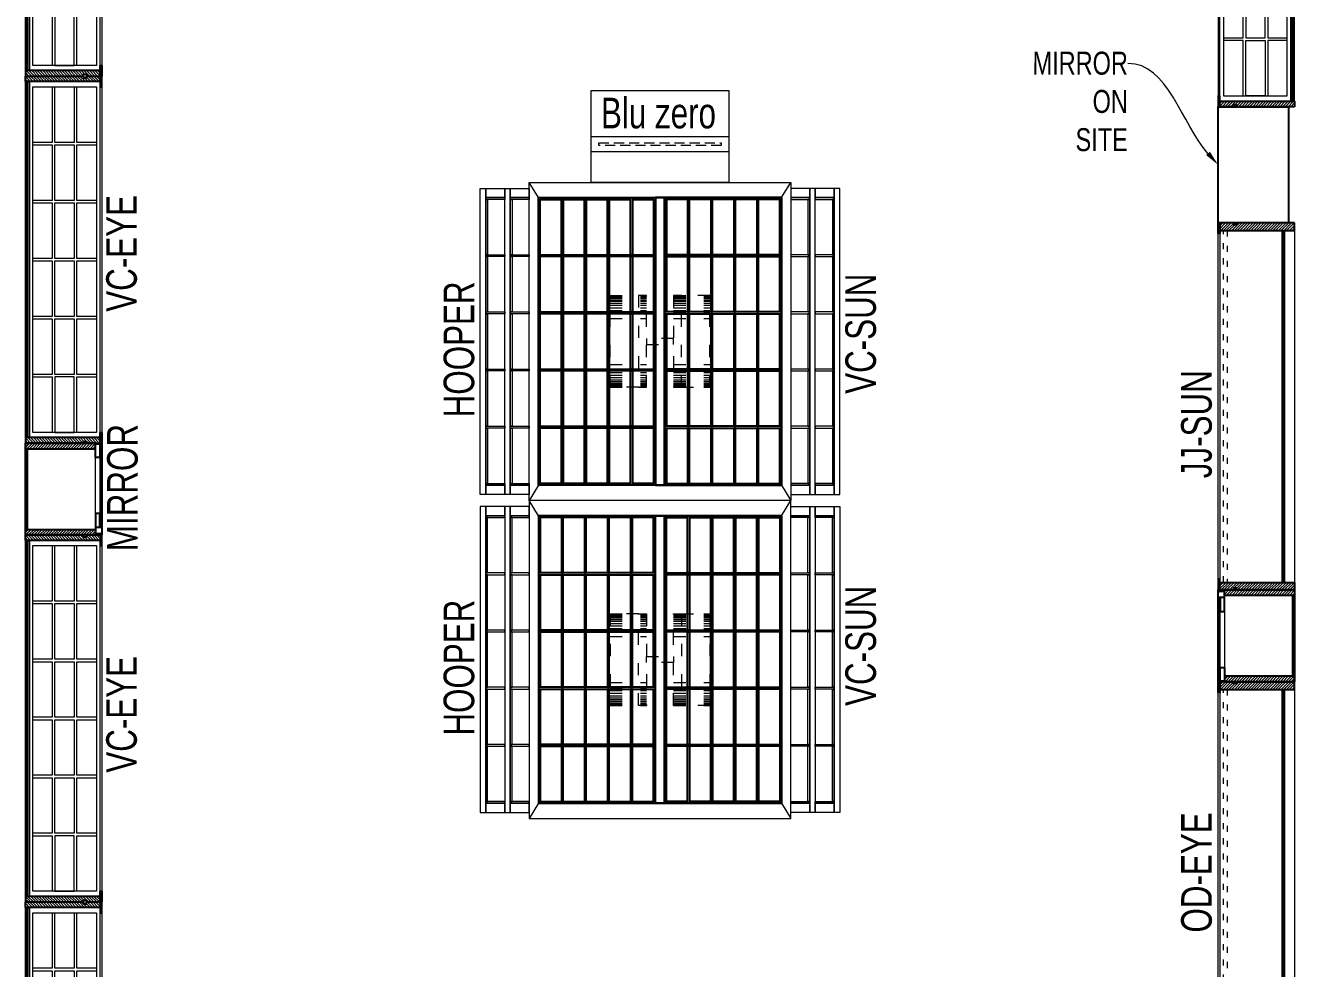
# Model space of a CAD drawing. Header units: feet. Extents: x 3453071 to 3457271, y -5471409 to -5447297.
# Drawn here: x 3453096 to 3457246, y -5465884 to -5462801 of the extents above; entities that cross this region are included whole.
import ezdxf
from ezdxf import colors
from ezdxf.entities.mleader import LeaderData, LeaderLine
from ezdxf.math import Vec2, Vec3

# ---------------------------------------------------------------- set-up
doc = ezdxf.new("R2010")
doc.units = ezdxf.units.FT
doc.header["$LTSCALE"] = 33
doc.header["$MEASUREMENT"] = 0
doc.linetypes.add('ACAD_ISO03W100', pattern=[30, 12, -18])
doc.linetypes.add('D10_DASHED', pattern=[0.75, 0.5, -0.25])
for name, color, linetype, lineweight in [('LENS-DIM', 252, 'Continuous', 5), ('LENS-FURNITURE', 13, 'Continuous', 9), ('LENS-PARTITION', 21, 'Continuous', 25), ('LENS-TEXT', 31, 'Continuous', 5), ('LENS_TEXT', 31, 'Continuous', 5), ('LK-FF&E FLOOR', 1, 'Continuous', 9), ('LK-FF&E WALL', 1, 'Continuous', 9), ('LN-ELEVATION-1', 81, 'Continuous', 25), ('LN-ELEVATION-2', 103, 'Continuous', 20), ('LN-ELEVATION-3', 125, 'Continuous', 18), ('LN-ELEVATION-4', 145, 'Continuous', 13), ('LN-ELEVATION-5', 167, 'Continuous', 5), ('LN-HATCH', 251, 'Continuous', 0), ('PLANO-TXT', 252, 'Continuous', 5)]:
    doc.layers.add(name, color=color, linetype=linetype, lineweight=lineweight)
doc.styles.add('LK TXT', font='GILC____.TTF', dxfattribs={"height": 100})
doc.styles.get("Standard").update_dxf_attribs({"font": 'GILC____.TTF'})
pattern_1 = [(45, (7858054.083674966, 3504049.203216764), (-4.490128060534575, 4.490128060534575), [])]

# ---------------------------------------------------------------- blocks, each defined once
blk = doc.blocks.new('VC HD 1200')
at = {"layer": 'LN-HATCH', "ltscale": 0.5}
h = blk.add_hatch(dxfattribs=at)
h.set_pattern_fill('ANSI31', color=256, scale=2)
h.set_pattern_definition([(45, (3760859.752907088, 1795248.935917533), (-4.490128060534575, 4.490128060534575), [])])
h.paths.add_polyline_path([(-1200, 250), (-1200, 60), (-1194, 60), (-1194, 50), (-1200, 50), (-1200, 6), (-1182, 6), (-1182, 250)])
h = blk.add_hatch(dxfattribs=at)
h.set_pattern_fill('ANSI31', color=256, scale=2)
h.set_pattern_definition(pattern_1)
h.paths.add_polyline_path([(0, 250), (0, 60), (-6, 60), (-6, 50), (0, 50), (0, 6), (-18, 6), (-18, 250)])
h = blk.add_hatch(dxfattribs=at)
h.set_pattern_fill('ANSI31', color=256, scale=2)
h.set_pattern_definition([(45, (7858047.083674965, 3504049.203216764), (-4.490128060534575, 4.490128060534575), [])])
h.paths.add_polyline_path([(-1165, 6), (-1165, 0), (-1200, 0), (-1200, 6)])
h = blk.add_hatch(dxfattribs=at)
h.set_pattern_fill('ANSI31', color=256, scale=2)
h.set_pattern_definition(pattern_1)
h.paths.add_polyline_path([(-28, 6), (-28, 0), (0, 0), (0, 6)])
at = {"layer": 'LN-ELEVATION-1', "ltscale": 0.5}
for points in [[(-1200, 250), (-1200, 60), (-1194, 60), (-1194, 50), (-1200, 50), (-1200, 6), (-1182, 6), (-1182, 250)], [(0, 250), (0, 60), (-6, 60), (-6, 50), (0, 50), (0, 6), (-18, 6), (-18, 250)], [(-18, 238), (-1182, 238), (-1182, 244), (-18, 244)], [(-1165, 6), (-1165, 0), (-1200, 0), (-1200, 6)], [(-35, 6), (-35, 0), (0, 0), (0, 6)]]:
    blk.add_lwpolyline(points, close=True, dxfattribs=at)
at = {"layer": 'LN-ELEVATION-3', "ltscale": 0.5}
for p, q in [((-1182, 250), (-18, 250)), ((-1165, 6), (-35, 6)), ((-35, 0), (-1165, 0))]:
    blk.add_line(p, q, dxfattribs=at)
for points in [[(-1165.000000000465, 226), (-35, 226), (-35, 18), (-1165.000000000465, 18)], [(-1165.000000000465, 226), (-983.3333333334886, 226), (-983.3333333334886, 162), (-1165.000000000465, 162)], [(-975.3333333334886, 226), (-793.6666666665112, 226), (-793.6666666665112, 162), (-975.3333333334886, 162)], [(-785.6666666665112, 226), (-603.9999999995342, 226), (-603.9999999995342, 162), (-785.6666666665112, 162)], [(-595.9999999995342, 226), (-414.3333333325572, 226), (-414.3333333325572, 162), (-595.9999999995342, 162)], [(-406.3333333325572, 226), (-224.6666666655801, 226), (-224.6666666655801, 162), (-406.3333333325572, 162)], [(-216.6666666655801, 226), (-34.99999999860302, 226), (-34.99999999860302, 162), (-216.6666666655801, 162)], [(-1165.000000000465, 90), (-983.3333333334886, 90), (-983.3333333334886, 154), (-1165.000000000465, 154)], [(-975.3333333334886, 154), (-793.6666666665112, 154), (-793.6666666665112, 90), (-975.3333333334886, 90)], [(-785.6666666665112, 154), (-603.9999999995342, 154), (-603.9999999995342, 90), (-785.6666666665112, 90)], [(-595.9999999995342, 154), (-414.3333333325572, 154), (-414.3333333325572, 90), (-595.9999999995342, 90)], [(-406.3333333325572, 154), (-224.6666666655801, 154), (-224.6666666655801, 90), (-406.3333333325572, 90)], [(-216.6666666655801, 154), (-34.99999999860302, 154), (-34.99999999860302, 90), (-216.6666666655801, 90)], [(-1165.000000000465, 82), (-983.3333333334886, 82), (-983.3333333334886, 18), (-1165.000000000465, 18)], [(-975.3333333334886, 82), (-793.6666666665112, 82), (-793.6666666665112, 18), (-975.3333333334886, 18)], [(-785.6666666665112, 82), (-603.9999999995342, 82), (-603.9999999995342, 18), (-785.6666666665112, 18)], [(-595.9999999995342, 82), (-414.3333333325572, 82), (-414.3333333325572, 18), (-595.9999999995342, 18)], [(-406.3333333325572, 82), (-224.6666666655801, 82), (-224.6666666655801, 18), (-406.3333333325572, 18)], [(-216.6666666655801, 82), (-34.99999999860302, 82), (-34.99999999860302, 18), (-216.6666666655801, 18)]]:
    blk.add_lwpolyline(points, close=True, dxfattribs=at)
blk = doc.blocks.new('MIRROR')
at = {"layer": 'LN-HATCH', "ltscale": 0.5}
h = blk.add_hatch(dxfattribs=at)
h.set_pattern_fill('ANSI31', color=256, scale=2)
h.set_pattern_definition([(45, (4060433.741624544, 1708720.786904081), (-4.490128060534575, 4.490128060534575), [])])
h.paths.add_polyline_path([(212.944788963403, 101.3407590774622), (230.944788963403, 101.3407590774622), (230.944788963403, -127.6592409225377), (212.944788963403, -127.6592409225377)])
h.paths.add_polyline_path([(230.944788963403, 95.34075907746227), (494.9447889634027, 95.34075907746227), (494.9447889634027, 101.3407590774622), (230.944788963403, 101.3407590774622)])
h.paths.add_polyline_path([(512.9447889634027, 101.3407590774622), (494.9447889634027, 101.3407590774622), (494.9447889634027, -127.6592409225377), (512.9447889634027, -127.6592409225377)])
at = {"layer": 'Defpoints'}
blk.add_lwpolyline([(512.9447889634027, 101.3407590774622), (212.944788963403, 101.3407590774622), (212.944788963403, -148.6592409225377), (512.9447889634027, -148.6592409225377)], close=True, dxfattribs=at)
at = {"layer": 'LN-ELEVATION-1'}
for points in [[(212.944788963403, 101.3407590774622), (230.944788963403, 101.3407590774622), (230.944788963403, -127.6592409225377), (212.944788963403, -127.6592409225377)], [(230.944788963403, 95.34075907746227), (494.9447889634027, 95.34075907746227), (494.9447889634027, 101.3407590774622), (230.944788963403, 101.3407590774622)], [(512.9447889634027, 101.3407590774622), (494.9447889634027, 101.3407590774622), (494.9447889634027, -127.6592409225377), (512.9447889634027, -127.6592409225377)], [(259.944788963403, -141.6592409225377), (259.944788963403, -127.6592409225377), (214.944788963403, -127.6592409225377), (214.944788963403, -148.6592409225377), (223.944788963403, -148.6592409225377), (223.944788963403, -147.1592409225377), (216.444788963403, -147.1592409225377), (216.444788963403, -141.6592409225377)], [(442.944788963403, -141.6592409225377), (442.944788963403, -127.6592409225377), (487.9447889634028, -127.6592409225377), (487.9447889634028, -148.6592409225377), (478.9447889634026, -148.6592409225377), (478.9447889634026, -147.1592409225377), (486.4447889634027, -147.1592409225377), (486.4447889634027, -141.6592409225377)], [(504.944788963403, -148.6592409225377), (504.944788963403, -147.1592409225377), (509.444788963403, -147.1592409225377), (509.444788963403, -129.1592409225377), (487.9447889634028, -129.1592409225377), (487.9447889634028, -127.6592409225377), (510.9447889634028, -127.6592409225377), (510.9447889634028, -148.6592409225377)]]:
    blk.add_lwpolyline(points, close=True, dxfattribs=at)
at = {"layer": 'LN-ELEVATION-2', "color": 4, "lineweight": 0}
blk.add_lwpolyline([(216.444788963403, -141.6592409225377), (486.4447889634027, -141.6592409225377), (486.4447889634027, -147.1592409225377), (216.444788963403, -147.1592409225377)], close=True, dxfattribs=at)
at = {"layer": 'LN-ELEVATION-2'}
blk.add_lwpolyline([(259.944788963403, -141.6592409225377), (442.944788963403, -141.6592409225377), (442.944788963403, -127.6592409225377), (259.944788963403, -127.6592409225377)], close=True, dxfattribs=at)
at = {"layer": 'LN-ELEVATION-4', "ltscale": 0.5}
blk.add_line((478.9447889634026, -148.6592409225377), (223.944788963403, -148.6592409225377), dxfattribs=at)
blk = doc.blocks.new('JJ SH 1200')
at = {"layer": 'LN-HATCH', "ltscale": 0.5}
h = blk.add_hatch(dxfattribs=at)
h.set_pattern_fill('ANSI31', color=256, scale=2)
h.set_pattern_definition([(45, (4097187.330767878, 1708800.267299229), (-4.490128060534575, 4.490128060534575), [])])
h.paths.add_polyline_path([(792.0591651862488, 220), (792.0591651862488, 30), (786.0591651862486, 30), (786.0591651862486, 20), (792.0591651862488, 20), (792.0591651862488, -24), (767.0591651862488, -24), (767.0591651862488, 220)])
h.paths.add_polyline_path([(-382.9408348137513, 180), (767.0591651862488, 180), (767.0591651862488, 186), (-382.9408348137513, 186)])
h.paths.add_polyline_path([(757.0591651862486, -24), (757.0591651862486, -30), (792.0591651862488, -30), (792.0591651862488, -24)])
h.paths.add_polyline_path([(-407.9408348137512, 220), (-407.9408348137512, 30), (-401.9408348137512, 30), (-401.9408348137512, 20), (-407.9408348137512, 20), (-407.9408348137512, -24), (-382.9408348137513, -24), (-382.9408348137513, 220)])
h.paths.add_polyline_path([(-372.9408348137513, -24), (-372.9408348137513, -30), (-407.9408348137512, -30), (-407.9408348137512, -24)])
at = {"layer": 'LN-ELEVATION-1', "ltscale": 0.5}
for points in [[(-407.9408348137512, 220), (-407.9408348137512, 30), (-401.9408348137512, 30), (-401.9408348137512, 20), (-407.9408348137512, 20), (-407.9408348137512, -24), (-382.9408348137513, -24), (-382.9408348137513, 220)], [(792.0591651862488, 220), (792.0591651862488, 30), (786.0591651862486, 30), (786.0591651862486, 20), (792.0591651862488, 20), (792.0591651862488, -24), (767.0591651862488, -24), (767.0591651862488, 220)], [(-382.9408348137513, 180), (767.0591651862488, 180), (767.0591651862488, 186), (-382.9408348137513, 186)], [(-372.9408348137513, -24), (-372.9408348137513, -30), (-407.9408348137512, -30), (-407.9408348137512, -24)], [(757.0591651862486, -24), (757.0591651862486, -30), (792.0591651862488, -30), (792.0591651862488, -24)]]:
    blk.add_lwpolyline(points, close=True, dxfattribs=at)
at = {"layer": 'LN-ELEVATION-3', "ltscale": 0.5}
for p, q in [((767.0591651862488, 220), (-382.9408348137513, 220)), ((757.0591651862486, -24), (-372.9408348137513, -24)), ((-372.9408348137513, -30), (757.0591651862486, -30))]:
    blk.add_line(p, q, dxfattribs=at)
at = {"layer": 'LN-ELEVATION-4', "linetype": 'ACAD_ISO03W100', "ltscale": 0.05}
blk.add_lwpolyline([(767.0591651862488, 0), (-382.9408348137513, 0), (-382.9408348137513, -12), (767.0591651862488, -12)], close=True, dxfattribs=at)
blk = doc.blocks.new('BLUE ZERO')
at = {"layer": 'LENS-FURNITURE', "ltscale": 0.5}
for points in [[(86206.6987006863, 120883.4167564928), (86206.6987006863, 120433.4167564928), (85906.69870068633, 120433.4167564928), (85906.69870068633, 120883.4167564928)], [(86106.6987006863, 120883.4167564928), (86106.6987006863, 120433.4167564928), (86056.69870068633, 120433.4167564928), (86056.69870068633, 120883.4167564928)]]:
    blk.add_lwpolyline(points, close=True, dxfattribs=at)
at = {"layer": 'LENS-FURNITURE', "linetype": 'D10_DASHED', "ltscale": 2}
blk.add_lwpolyline([(86085.69870068633, 120858.4167564928), (86085.69870068633, 120458.4167564928), (86077.6987006863, 120458.4167564928), (86077.6987006863, 120858.4167564928)], close=True, dxfattribs=at)
blk = doc.blocks.new('ffgd')
at = {"layer": 'LN-ELEVATION-4', "linetype": 'ACAD_ISO03W100', "ltscale": 0.1}
blk.add_lwpolyline([(0, 47.31184294237753), (0, -41.46233547315932), (-20, -41.46233547315932), (-20, 47.31184294237753)], close=True, dxfattribs=at)
at = {"layer": 'LN-ELEVATION-5', "linetype": 'ACAD_ISO03W100', "ltscale": 0.1}
for p, q in [((-159.8999999999068, 165.715584376594), (-159.8999999999068, 47.31184294237753)), ((-159.6999999997206, 165.715584376594), (-159.6999999997206, 47.31184294237753)), ((-159.3999999999068, 165.715584376594), (-159.3999999999068, 47.31184294237753)), ((-159, 165.715584376594), (-159, 47.31184294237753)), ((-158.5, 165.715584376594), (-158.5, 47.31184294237753)), ((-157.8999999999068, 165.715584376594), (-157.8999999999068, 47.31184294237753)), ((-157.1000000000931, 165.715584376594), (-157.1000000000931, 47.31184294237753)), ((-156.1000000000931, 165.715584376594), (-156.1000000000931, 47.31184294237753)), ((-154.1000000000931, 165.715584376594), (-154.1000000000931, 47.31184294237753)), ((-151.1000000000931, 165.715584376594), (-151.1000000000931, 47.31184294237753)), ((-146.1000000000931, 165.715584376594), (-146.1000000000931, 47.31184294237753)), ((-141.1000000000931, 165.715584376594), (-141.1000000000931, 47.31184294237753)), ((-135.1000000000931, 165.715584376594), (-135.1000000000931, 47.31184294237753)), ((-128.1000000000931, 165.715584376594), (-128.1000000000931, 47.31184294237753)), ((-120.1000000000931, 165.715584376594), (-120.1000000000931, 47.31184294237753)), ((-111.1000000000931, 165.715584376594), (-111.1000000000931, 47.31184294237753)), ((-102.1000000000931, 165.715584376594), (-102.1000000000931, 47.31184294237753)), ((-85, 165.715584376594), (-85, 47.31184294237753)), ((65, 165.715584376594), (65, 47.31184294237753)), ((82.10000000009315, 165.715584376594), (82.10000000009315, 47.31184294237753)), ((91.10000000009312, 165.715584376594), (91.10000000009312, 47.31184294237753)), ((100.1000000000931, 165.715584376594), (100.1000000000931, 47.31184294237753)), ((108.1000000000931, 165.715584376594), (108.1000000000931, 47.31184294237753)), ((115.1000000000931, 165.715584376594), (115.1000000000931, 47.31184294237753)), ((121.1000000000931, 165.715584376594), (121.1000000000931, 47.31184294237753)), ((126.1000000000931, 165.715584376594), (126.1000000000931, 47.31184294237753)), ((131.1000000000931, 165.715584376594), (131.1000000000931, 47.31184294237753)), ((134.1000000000931, 165.715584376594), (134.1000000000931, 47.31184294237753)), ((136.1000000000931, 165.715584376594), (136.1000000000931, 47.31184294237753)), ((137.1000000000931, 165.715584376594), (137.1000000000931, 47.31184294237753)), ((137.8999999999068, 165.715584376594), (137.8999999999068, 47.31184294237753)), ((138.5, 165.715584376594), (138.5, 47.31184294237753)), ((139, 165.715584376594), (139, 47.31184294237753)), ((139.3999999999067, 165.715584376594), (139.3999999999067, 47.31184294237753)), ((139.6999999997206, 165.715584376594), (139.6999999997206, 47.31184294237753)), ((139.8999999999068, 165.715584376594), (139.8999999999068, 47.31184294237753)), ((-159.8999999999068, -41.46233547315932), (-159.8999999999068, -159.8660769073758)), ((-159.6999999997206, -41.46233547315932), (-159.6999999997206, -159.8660769073758)), ((-159.3999999999068, -41.46233547315932), (-159.3999999999068, -159.8660769073758)), ((-159, -41.46233547315932), (-159, -159.8660769073758)), ((-158.5, -41.46233547315932), (-158.5, -159.8660769073758)), ((-157.8999999999068, -41.46233547315932), (-157.8999999999068, -159.8660769073758)), ((-157.1000000000931, -41.46233547315932), (-157.1000000000931, -159.8660769073758)), ((-156.1000000000931, -41.46233547315932), (-156.1000000000931, -159.8660769073758)), ((-154.1000000000931, -41.46233547315932), (-154.1000000000931, -159.8660769073758)), ((-151.1000000000931, -41.46233547315932), (-151.1000000000931, -159.8660769073758)), ((-146.1000000000931, -41.46233547315932), (-146.1000000000931, -159.8660769073758)), ((-141.1000000000931, -41.46233547315932), (-141.1000000000931, -159.8660769073758)), ((-135.1000000000931, -41.46233547315932), (-135.1000000000931, -159.8660769073758)), ((-128.1000000000931, -41.46233547315932), (-128.1000000000931, -159.8660769073758)), ((-120.1000000000931, -41.46233547315932), (-120.1000000000931, -159.8660769073758)), ((-111.1000000000931, -41.46233547315932), (-111.1000000000931, -159.8660769073758)), ((-102.1000000000931, -41.46233547315932), (-102.1000000000931, -159.8660769073758)), ((-85, -41.46233547315932), (-85, -159.8660769073758)), ((65, -41.46233547315932), (65, -159.8660769073758)), ((82.10000000009315, -41.46233547315932), (82.10000000009315, -159.8660769073758)), ((91.10000000009312, -41.46233547315932), (91.10000000009312, -159.8660769073758)), ((100.1000000000931, -41.46233547315932), (100.1000000000931, -159.8660769073758)), ((108.1000000000931, -41.46233547315932), (108.1000000000931, -159.8660769073758)), ((115.1000000000931, -41.46233547315932), (115.1000000000931, -159.8660769073758)), ((121.1000000000931, -41.46233547315932), (121.1000000000931, -159.8660769073758)), ((126.1000000000931, -41.46233547315932), (126.1000000000931, -159.8660769073758)), ((131.1000000000931, -41.46233547315932), (131.1000000000931, -159.8660769073758)), ((134.1000000000931, -41.46233547315932), (134.1000000000931, -159.8660769073758)), ((136.1000000000931, -41.46233547315932), (136.1000000000931, -159.8660769073758)), ((137.1000000000931, -41.46233547315932), (137.1000000000931, -159.8660769073758)), ((137.8999999999068, -41.46233547315932), (137.8999999999068, -159.8660769073758)), ((138.5, -41.46233547315932), (138.5, -159.8660769073758)), ((139, -41.46233547315932), (139, -159.8660769073758)), ((139.3999999999067, -41.46233547315932), (139.3999999999067, -159.8660769073758)), ((139.6999999997206, -41.46233547315932), (139.6999999997206, -159.8660769073758)), ((139.8999999999068, -41.46233547315932), (139.8999999999068, -159.8660769073758))]:
    blk.add_line(p, q, dxfattribs=at)
for points in [[(140, 72.9897628070321), (140, 165.715584376594), (-160, 165.715584376594), (-160, 72.9897628070321)], [(140, -67.14025533781387), (140, -159.8660769073758), (-160, -159.8660769073758), (-160, -67.14025533781387)]]:
    blk.add_lwpolyline(points, dxfattribs=at)
for points in [[(140, 72.9897628070321), (140, 47.31184294237753), (-160, 47.31184294237753), (-160, 72.9897628070321)], [(140, -41.46233547315932), (140, -67.14025533781387), (-160, -67.14025533781387), (-160, -41.46233547315932)]]:
    blk.add_lwpolyline(points, close=True, dxfattribs=at)
blk = doc.blocks.new('EURO 1040 x 1175')
at = {"layer": 'LN-ELEVATION-1'}
for points in [[(-470, -327.434990927577), (470, -327.434990927577), (470, 467.5650090724229), (-470, 467.5650090724229)], [(-470, 85.06500907242298), (470, 85.06500907242298), (470, 467.5650090724229), (-470, 467.5650090724229)], [(-283.2000000029802, 85.06500907242298), (-277.2000000029802, 85.06500907242298), (-277.2000000029802, 467.5650090724229), (-283.2000000029802, 467.5650090724229)], [(-96.40000000596046, 85.06500907242298), (-90.40000000596045, 85.06500907242298), (-90.40000000596045, 467.5650090724229), (-96.40000000596046, 467.5650090724229)], [(90.3999999910593, 85.06500907242298), (96.3999999910593, 85.06500907242298), (96.3999999910593, 467.5650090724229), (90.3999999910593, 467.5650090724229)], [(277.1999999880791, 85.06500907242298), (283.1999999880791, 85.06500907242298), (283.1999999880791, 467.5650090724229), (277.1999999880791, 467.5650090724229)], [(-470.0000000149008, 386.565009072423), (-283.2000000029802, 386.565009072423), (-283.2000000029802, 392.565009072423), (-470.0000000149008, 392.565009072423)], [(-277.2000000178814, 386.565009072423), (-96.40000000596046, 386.565009072423), (-96.40000000596046, 392.565009072423), (-277.2000000178814, 392.565009072423)], [(-90.40000002086165, 386.565009072423), (90.3999999910593, 386.565009072423), (90.3999999910593, 392.565009072423), (-90.40000002086165, 392.565009072423)], [(96.39999997615817, 386.565009072423), (277.1999999880791, 386.565009072423), (277.1999999880791, 392.565009072423), (96.39999997615817, 392.565009072423)], [(283.1999999880791, 386.565009072423), (470, 386.565009072423), (470, 392.565009072423), (283.1999999880791, 392.565009072423)], [(-470.0000000149008, 311.190009072423), (-283.2000000029802, 311.190009072423), (-283.2000000029802, 317.190009072423), (-470.0000000149008, 317.190009072423)], [(-277.2000000178814, 311.190009072423), (-96.40000000596046, 311.190009072423), (-96.40000000596046, 317.190009072423), (-277.2000000178814, 317.190009072423)], [(-90.40000002086165, 311.190009072423), (90.3999999910593, 311.190009072423), (90.3999999910593, 317.190009072423), (-90.40000002086165, 317.190009072423)], [(96.39999997615817, 311.190009072423), (277.1999999880791, 311.190009072423), (277.1999999880791, 317.190009072423), (96.39999997615817, 317.190009072423)], [(283.1999999880791, 311.190009072423), (470, 311.190009072423), (470, 317.190009072423), (283.1999999880791, 317.190009072423)], [(-470.0000000149008, 235.815009072423), (-283.2000000029802, 235.815009072423), (-283.2000000029802, 241.815009072423), (-470.0000000149008, 241.815009072423)], [(-277.2000000178814, 235.815009072423), (-96.40000000596046, 235.815009072423), (-96.40000000596046, 241.815009072423), (-277.2000000178814, 241.815009072423)], [(-90.40000002086165, 235.815009072423), (90.3999999910593, 235.815009072423), (90.3999999910593, 241.815009072423), (-90.40000002086165, 241.815009072423)], [(96.39999997615817, 235.815009072423), (277.1999999880791, 235.815009072423), (277.1999999880791, 241.815009072423), (96.39999997615817, 241.815009072423)], [(283.1999999880791, 235.815009072423), (470, 235.815009072423), (470, 241.815009072423), (283.1999999880791, 241.815009072423)], [(-470.0000000149008, 160.440009072423), (-283.2000000029802, 160.440009072423), (-283.2000000029802, 166.440009072423), (-470.0000000149008, 166.440009072423)], [(-277.2000000178814, 160.440009072423), (-96.40000000596046, 160.440009072423), (-96.40000000596046, 166.440009072423), (-277.2000000178814, 166.440009072423)], [(-90.40000002086165, 160.440009072423), (90.3999999910593, 160.440009072423), (90.3999999910593, 166.440009072423), (-90.40000002086165, 166.440009072423)], [(96.39999997615817, 160.440009072423), (277.1999999880791, 160.440009072423), (277.1999999880791, 166.440009072423), (96.39999997615817, 166.440009072423)], [(283.1999999880791, 160.440009072423), (470, 160.440009072423), (470, 166.440009072423), (283.1999999880791, 166.440009072423)], [(-470, 85.06500907242298), (470, 85.06500907242298), (470, 55.06500907242298), (-470, 55.06500907242298)], [(-470, 55.06500907242298), (470, 55.06500907242298), (470, -327.434990927577), (-470, -327.434990927577)], [(-283.2000000029802, 55.06500907242298), (-277.2000000029802, 55.06500907242298), (-277.2000000029802, -327.434990927577), (-283.2000000029802, -327.434990927577)], [(-96.40000000596046, 55.06500907242298), (-90.40000000596045, 55.06500907242298), (-90.40000000596045, -327.434990927577), (-96.40000000596046, -327.434990927577)], [(90.3999999910593, 55.06500907242298), (96.3999999910593, 55.06500907242298), (96.3999999910593, -327.434990927577), (90.3999999910593, -327.434990927577)], [(277.1999999880791, 55.06500907242298), (283.1999999880791, 55.06500907242298), (283.1999999880791, -327.434990927577), (277.1999999880791, -327.434990927577)], [(-470.0000000149008, -20.30999092757702), (-283.2000000029802, -20.30999092757702), (-283.2000000029802, -26.30999092757702), (-470.0000000149008, -26.30999092757702)], [(-277.2000000178814, -20.30999092757702), (-96.40000000596046, -20.30999092757702), (-96.40000000596046, -26.30999092757702), (-277.2000000178814, -26.30999092757702)], [(-90.40000002086165, -20.30999092757702), (90.3999999910593, -20.30999092757702), (90.3999999910593, -26.30999092757702), (-90.40000002086165, -26.30999092757702)], [(96.39999997615817, -20.30999092757702), (277.1999999880791, -20.30999092757702), (277.1999999880791, -26.30999092757702), (96.39999997615817, -26.30999092757702)], [(283.1999999880791, -20.30999092757702), (470, -20.30999092757702), (470, -26.30999092757702), (283.1999999880791, -26.30999092757702)], [(-470.0000000149008, -95.68499092757702), (-283.2000000029802, -95.68499092757702), (-283.2000000029802, -101.684990927577), (-470.0000000149008, -101.684990927577)], [(-277.2000000178814, -95.68499092757702), (-96.40000000596046, -95.68499092757702), (-96.40000000596046, -101.684990927577), (-277.2000000178814, -101.684990927577)], [(-90.40000002086165, -95.68499092757702), (90.3999999910593, -95.68499092757702), (90.3999999910593, -101.684990927577), (-90.40000002086165, -101.684990927577)], [(96.39999997615817, -95.68499092757702), (277.1999999880791, -95.68499092757702), (277.1999999880791, -101.684990927577), (96.39999997615817, -101.684990927577)], [(283.1999999880791, -95.68499092757702), (470, -95.68499092757702), (470, -101.684990927577), (283.1999999880791, -101.684990927577)], [(-470.0000000149008, -171.059990927577), (-283.2000000029802, -171.059990927577), (-283.2000000029802, -177.059990927577), (-470.0000000149008, -177.059990927577)], [(-277.2000000178814, -171.059990927577), (-96.40000000596046, -171.059990927577), (-96.40000000596046, -177.059990927577), (-277.2000000178814, -177.059990927577)], [(-90.40000002086165, -171.059990927577), (90.3999999910593, -171.059990927577), (90.3999999910593, -177.059990927577), (-90.40000002086165, -177.059990927577)], [(96.39999997615817, -171.059990927577), (277.1999999880791, -171.059990927577), (277.1999999880791, -177.059990927577), (96.39999997615817, -177.059990927577)], [(283.1999999880791, -171.059990927577), (470, -171.059990927577), (470, -177.059990927577), (283.1999999880791, -177.059990927577)], [(-470.0000000149008, -246.434990927577), (-283.2000000029802, -246.434990927577), (-283.2000000029802, -252.434990927577), (-470.0000000149008, -252.434990927577)], [(-277.2000000178814, -246.434990927577), (-96.40000000596046, -246.434990927577), (-96.40000000596046, -252.434990927577), (-277.2000000178814, -252.434990927577)], [(-90.40000002086165, -246.434990927577), (90.3999999910593, -246.434990927577), (90.3999999910593, -252.434990927577), (-90.40000002086165, -252.434990927577)], [(96.39999997615817, -246.434990927577), (277.1999999880791, -246.434990927577), (277.1999999880791, -252.434990927577), (96.39999997615817, -252.434990927577)], [(283.1999999880791, -246.434990927577), (470, -246.434990927577), (470, -252.434990927577), (283.1999999880791, -252.434990927577)]]:
    blk.add_lwpolyline(points, close=True, dxfattribs=at)
for points in [[(-283.2000000029802, 461.5650090724228), (-464, 461.5650090724228), (-464, 317.190009072423)], [(-96.40000000596046, 461.5650090724228), (-277.2000000029802, 461.5650090724228)], [(90.3999999910593, 461.5650090724228), (-90.40000000596045, 461.5650090724228)], [(277.1999999880791, 461.5650090724228), (96.3999999910593, 461.5650090724228)], [(464, 317.190009072423), (464, 461.5650090724228), (283.1999999880791, 461.5650090724228)], [(-464, 311.190009072423), (-464, 241.815009072423)], [(464, 241.815009072423), (464, 311.190009072423)], [(-464, 235.815009072423), (-464, 166.440009072423)], [(464, 166.440009072423), (464, 235.815009072423)], [(-464, 160.440009072423), (-464, 91.06500907242297), (-283.2000000029802, 91.06500907242297)], [(283.1999999880791, 91.06500907242297), (464, 91.06500907242297), (464, 160.440009072423)], [(-277.2000000029802, 91.06500907242297), (-96.40000000596046, 91.06500907242297)], [(-90.40000000596045, 91.06500907242297), (90.3999999910593, 91.06500907242297)], [(96.3999999910593, 91.06500907242297), (277.1999999880791, 91.06500907242297)], [(-464, -20.30999092757702), (-464, 49.06500907242298), (-283.2000000029802, 49.06500907242298)], [(-277.2000000029802, 49.06500907242298), (-96.40000000596046, 49.06500907242298)], [(-90.40000000596045, 49.06500907242298), (90.3999999910593, 49.06500907242298)], [(96.3999999910593, 49.06500907242298), (277.1999999880791, 49.06500907242298)], [(283.1999999880791, 49.06500907242298), (464, 49.06500907242298), (464, -20.30999092757702)], [(-464, -95.68499092757702), (-464, -26.30999092757702)], [(464, -26.30999092757702), (464, -95.68499092757702)], [(-464, -171.059990927577), (-464, -101.684990927577)], [(464, -101.684990927577), (464, -171.059990927577)], [(-283.2000000029802, -321.434990927577), (-464, -321.434990927577), (-464, -177.059990927577)], [(464, -177.059990927577), (464, -321.434990927577), (283.1999999880791, -321.434990927577)], [(-96.40000000596046, -321.434990927577), (-277.2000000029802, -321.434990927577)], [(90.3999999910593, -321.434990927577), (-90.40000000596045, -321.434990927577)], [(277.1999999880791, -321.434990927577), (96.3999999910593, -321.434990927577)]]:
    blk.add_lwpolyline(points, dxfattribs=at)
at = {"layer": 'LN-ELEVATION-2'}
blk.add_lwpolyline([(-520, -357.434990927577), (520, -357.434990927577), (520, 497.5650090724228), (-520, 497.5650090724228)], close=True, dxfattribs=at)
for points in [[(-470, 467.5650090724229), (-520, 497.5650090724228)], [(470, 467.5650090724229), (520, 497.5650090724228)], [(-470, -327.434990927577), (-520, -357.434990927577)], [(470, -327.434990927577), (520, -357.434990927577)]]:
    blk.add_lwpolyline(points, dxfattribs=at)
at = {"layer": 'LN-ELEVATION-3'}
for points in [[(-500, 559.5650090724229), (500, 559.5650090724229), (500, 577.5650090724228), (-500, 577.5650090724228)], [(-500, 497.5650090724228), (-470, 497.5650090724228), (-470, 559.5650090724229), (-500, 559.5650090724229)], [(470, 497.5650090724228), (500, 497.5650090724228), (500, 559.5650090724229), (470, 559.5650090724229)], [(-500, -357.434990927577), (-470, -357.434990927577), (-470, -419.434990927577), (-500, -419.434990927577)], [(470, -357.434990927577), (500, -357.434990927577), (500, -419.434990927577), (470, -419.434990927577)], [(-500, -419.434990927577), (500, -419.434990927577), (500, -437.4349909275768), (-500, -437.4349909275768)]]:
    blk.add_lwpolyline(points, close=True, dxfattribs=at)
at = {"layer": 'LN-ELEVATION-4'}
for points in [[(-500, 639.5650090724228), (500, 639.5650090724228), (500, 657.565009072423), (-500, 657.565009072423)], [(-500, 577.5650090724228), (-470, 577.5650090724228), (-470, 639.5650090724228), (-500, 639.5650090724228)], [(470, 577.5650090724228), (500, 577.5650090724228), (500, 639.5650090724228), (470, 639.5650090724228)], [(-470, 497.5650090724228), (-464, 497.5650090724228), (-464, 559.5650090724229), (-470, 559.5650090724229)], [(-464, 553.565009072423), (-283.2000000029802, 553.565009072423), (-283.2000000029802, 559.5650090724229), (-464, 559.5650090724229)], [(-283.2000000029802, 497.5650090724228), (-277.2000000029802, 497.5650090724228), (-277.2000000029802, 559.5650090724229), (-283.2000000029802, 559.5650090724229)], [(-277.2000000029802, 553.565009072423), (-96.40000000596046, 553.565009072423), (-96.40000000596046, 559.5650090724229), (-277.2000000029802, 559.5650090724229)], [(-96.40000000596046, 497.5650090724228), (-90.40000000596045, 497.5650090724228), (-90.40000000596045, 559.5650090724229), (-96.40000000596046, 559.5650090724229)], [(-90.40000000596045, 553.565009072423), (90.3999999910593, 553.565009072423), (90.3999999910593, 559.5650090724229), (-90.40000000596045, 559.5650090724229)], [(90.3999999910593, 497.5650090724228), (96.3999999910593, 497.5650090724228), (96.3999999910593, 559.5650090724229), (90.3999999910593, 559.5650090724229)], [(96.3999999910593, 553.565009072423), (277.1999999880791, 553.565009072423), (277.1999999880791, 559.5650090724229), (96.3999999910593, 559.5650090724229)], [(277.1999999880791, 497.5650090724228), (283.1999999880791, 497.5650090724228), (283.1999999880791, 559.5650090724229), (277.1999999880791, 559.5650090724229)], [(283.1999999880791, 553.565009072423), (463.9999999850988, 553.565009072423), (463.9999999850988, 559.5650090724229), (283.1999999880791, 559.5650090724229)], [(464, 497.5650090724228), (470, 497.5650090724228), (470, 559.5650090724229), (464, 559.5650090724229)], [(-470, -357.434990927577), (-464, -357.434990927577), (-464, -419.434990927577), (-470, -419.434990927577)], [(-283.2000000029802, -357.434990927577), (-277.2000000029802, -357.434990927577), (-277.2000000029802, -419.434990927577), (-283.2000000029802, -419.434990927577)], [(-96.40000000596046, -357.434990927577), (-90.40000000596045, -357.434990927577), (-90.40000000596045, -419.434990927577), (-96.40000000596046, -419.434990927577)], [(90.3999999910593, -357.434990927577), (96.3999999910593, -357.434990927577), (96.3999999910593, -419.434990927577), (90.3999999910593, -419.434990927577)], [(277.1999999880791, -357.434990927577), (283.1999999880791, -357.434990927577), (283.1999999880791, -419.434990927577), (277.1999999880791, -419.434990927577)], [(464, -357.434990927577), (470, -357.434990927577), (470, -419.434990927577), (464, -419.434990927577)], [(-464, -413.4349909275768), (-283.2000000029802, -413.4349909275768), (-283.2000000029802, -419.434990927577), (-464, -419.434990927577)], [(-277.2000000029802, -413.4349909275768), (-96.40000000596046, -413.4349909275768), (-96.40000000596046, -419.434990927577), (-277.2000000029802, -419.434990927577)], [(-90.40000000596045, -413.4349909275768), (90.3999999910593, -413.4349909275768), (90.3999999910593, -419.434990927577), (-90.40000000596045, -419.434990927577)], [(96.3999999910593, -413.4349909275768), (277.1999999880791, -413.4349909275768), (277.1999999880791, -419.434990927577), (96.3999999910593, -419.434990927577)], [(283.1999999880791, -413.4349909275768), (463.9999999850988, -413.4349909275768), (463.9999999850988, -419.434990927577), (283.1999999880791, -419.434990927577)], [(-500, -437.4349909275768), (-470, -437.4349909275768), (-470, -499.4349909275769), (-500, -499.4349909275769)], [(470, -437.4349909275768), (500, -437.4349909275768), (500, -499.4349909275769), (470, -499.4349909275769)], [(-500, -499.4349909275769), (500, -499.4349909275769), (500, -517.434990927577), (-500, -517.434990927577)]]:
    blk.add_lwpolyline(points, close=True, dxfattribs=at)
at = {"layer": 'LN-ELEVATION-5'}
for points in [[(-470, 577.5650090724228), (-464, 577.5650090724228), (-464, 639.5650090724228), (-470, 639.5650090724228)], [(-464, 633.565009072423), (-283.2000000029802, 633.565009072423), (-283.2000000029802, 639.5650090724228), (-464, 639.5650090724228)], [(-283.2000000029802, 577.5650090724228), (-277.2000000029802, 577.5650090724228), (-277.2000000029802, 639.5650090724228), (-283.2000000029802, 639.5650090724228)], [(-277.2000000029802, 633.565009072423), (-96.40000000596046, 633.565009072423), (-96.40000000596046, 639.5650090724228), (-277.2000000029802, 639.5650090724228)], [(-96.40000000596046, 577.5650090724228), (-90.40000000596045, 577.5650090724228), (-90.40000000596045, 639.5650090724228), (-96.40000000596046, 639.5650090724228)], [(-90.40000000596045, 633.565009072423), (90.3999999910593, 633.565009072423), (90.3999999910593, 639.5650090724228), (-90.40000000596045, 639.5650090724228)], [(90.3999999910593, 577.5650090724228), (96.3999999910593, 577.5650090724228), (96.3999999910593, 639.5650090724228), (90.3999999910593, 639.5650090724228)], [(96.3999999910593, 633.565009072423), (277.1999999880791, 633.565009072423), (277.1999999880791, 639.5650090724228), (96.3999999910593, 639.5650090724228)], [(277.1999999880791, 577.5650090724228), (283.1999999880791, 577.5650090724228), (283.1999999880791, 639.5650090724228), (277.1999999880791, 639.5650090724228)], [(283.1999999880791, 633.565009072423), (463.9999999850988, 633.565009072423), (463.9999999850988, 639.5650090724228), (283.1999999880791, 639.5650090724228)], [(464, 577.5650090724228), (470, 577.5650090724228), (470, 639.5650090724228), (464, 639.5650090724228)], [(-470, -437.4349909275768), (-464, -437.4349909275768), (-464, -499.4349909275769), (-470, -499.4349909275769)], [(-283.2000000029802, -437.4349909275768), (-277.2000000029802, -437.4349909275768), (-277.2000000029802, -499.4349909275769), (-283.2000000029802, -499.4349909275769)], [(-96.40000000596046, -437.4349909275768), (-90.40000000596045, -437.4349909275768), (-90.40000000596045, -499.4349909275769), (-96.40000000596046, -499.4349909275769)], [(90.3999999910593, -437.4349909275768), (96.3999999910593, -437.4349909275768), (96.3999999910593, -499.4349909275769), (90.3999999910593, -499.4349909275769)], [(277.1999999880791, -437.4349909275768), (283.1999999880791, -437.4349909275768), (283.1999999880791, -499.4349909275769), (277.1999999880791, -499.4349909275769)], [(464, -437.4349909275768), (470, -437.4349909275768), (470, -499.4349909275769), (464, -499.4349909275769)], [(-464, -493.4349909275769), (-283.2000000029802, -493.4349909275769), (-283.2000000029802, -499.4349909275769), (-464, -499.4349909275769)], [(-277.2000000029802, -493.4349909275769), (-96.40000000596046, -493.4349909275769), (-96.40000000596046, -499.4349909275769), (-277.2000000029802, -499.4349909275769)], [(-90.40000000596045, -493.4349909275769), (90.3999999910593, -493.4349909275769), (90.3999999910593, -499.4349909275769), (-90.40000000596045, -499.4349909275769)], [(96.3999999910593, -493.4349909275769), (277.1999999880791, -493.4349909275769), (277.1999999880791, -499.4349909275769), (96.3999999910593, -499.4349909275769)], [(283.1999999880791, -493.4349909275769), (463.9999999850988, -493.4349909275769), (463.9999999850988, -499.4349909275769), (283.1999999880791, -499.4349909275769)]]:
    blk.add_lwpolyline(points, close=True, dxfattribs=at)
at = {"layer": 'LENS-DIM'}
blk.add_blockref('ffgd', (10, 67.14025533781387), dxfattribs=at)

msp = doc.modelspace()

# ---------------------------------------------------------------- linework, layer by layer
at = {"layer": 'LENS-PARTITION', "elevation": 17940.12951759458}
msp.add_lwpolyline([(3456996.321856424, -5463066.727489109), (3457226.321856424, -5463066.727489109), (3457226.321856424, -5463446.72748911), (3456996.321856424, -5463446.72748911)], close=True, dxfattribs=at)

# ---------------------------------------------------------------- block references
at = {"layer": 'LK-FF&E FLOOR'}
for name, p, rotation in [('BLUE ZERO', (3334512.905099932, -5377107.420526016, 17940.12951759458), 270), ('EURO 1040 x 1175', (3455241.386865497, -5464874.119226703, 17940.12951759458), 90)]:
    msp.add_blockref(name, p, dxfattribs=dict(at, rotation=rotation))
at = {"layer": 'LK-FF&E FLOOR', "xscale": -1, "rotation": 90}
msp.add_blockref('EURO 1040 x 1175', (3455241.386865497, -5463834.119226702, 17940.12951759458), dxfattribs=at)
at = {"layer": 'LK-FF&E WALL', "rotation": 90.00000000000003}
for p in [(3453346.321856424, -5461766.727489109, 17940.12951759458), (3453346.321856424, -5462966.727489109, 17940.12951759458), (3453346.321856424, -5464466.727489109, 17940.12951759458), (3453346.321856424, -5465666.727489109, 17940.12951759458)]:
    msp.add_blockref('VC HD 1200', p, dxfattribs=at)
at = {"layer": 'LK-FF&E WALL', "xscale": -1}
for name, p, rotation in [('VC HD 1200', (3456996.321856424, -5461866.727489109, 17940.12951759458), 270), ('JJ SH 1200', (3457026.321856424, -5464238.786654296, 17940.12951759458), 270), ('MIRROR', (3453197.662615502, -5463953.782700145, 17940.12951759458), 90), ('MIRROR', (3457144.981097347, -5465159.672278073, 17940.12951759458), 270), ('JJ SH 1200', (3457026.321856424, -5465738.786654295, 17940.12951759458), 270)]:
    msp.add_blockref(name, p, dxfattribs=dict(at, rotation=rotation))

# ---------------------------------------------------------------- texts
at = {"layer": 'LENS_TEXT', "linetype": 'Continuous', "ltscale": 3, "insert": (3453414.224621988, -5464311.850236951, 17940.12951759458), "char_height": 100, "width": 324.4738372093023, "attachment_point": 5, "rotation": 89.99999999999999, "style": 'LK TXT'}
msp.add_mtext('{\\C7;MIRROR}', dxfattribs=at)
at = {"layer": 'PLANO-TXT', "linetype": 'Continuous', "ltscale": 3, "insert": (3455166.342249751, -5463088.194905219, 17940.12951759458), "char_height": 100, "width": 357.2499999999999, "attachment_point": 5, "style": 'LK TXT'}
msp.add_mtext('\\pt800;Blu zero', dxfattribs=at)
at = {"layer": 'PLANO-TXT', "linetype": 'Continuous', "ltscale": 3, "char_height": 100, "width": 244.6773255813953, "attachment_point": 5, "style": 'LK TXT'}
for s, insert, rotation in [('VC-EYE', (3453411.322308211, -5463546.27625284, 17940.12951759458), 90.00000000000007), ('VC-SUN', (3455828.107167481, -5463808.89262195, 17940.12951759458), 90.00000000000007), ('HOOPER', (3454514.536545367, -5463860.16486334, 17940.12951759458), 89.99999999999993), ('JJ-SUN', (3456926.060346291, -5464104.783239758, 17940.12951759458), 90.00000000000007), ('VC-SUN', (3455828.107167481, -5464829.303302571, 17940.12951759458), 90.00000000000007), ('HOOPER', (3454514.536545367, -5464900.662693615, 17940.12951759458), 89.99999999999993), ('VC-EYE', (3453411.322308211, -5465053.203095111, 17940.12951759458), 90.00000000000007), ('OD-EYE', (3456926.060346291, -5465570.172111803, 17940.12951759458), 90.00000000000007)]:
    msp.add_mtext(s, dxfattribs=dict(at, insert=insert, rotation=rotation))

# ---------------------------------------------------------------- leaders
at = {"layer": 'LENS-TEXT', "color": 0, "linetype": 'Continuous', "ltscale": 3}
ml = msp.add_multileader_mtext('Standard', dxfattribs=at)
ml.set_content('\\pxqr,t3;{\\C0;MIRROR ON SITE}', color=1)
ml.set_leader_properties(color=256, linetype='ByLayer', lineweight=-1)
ml.build(insert=Vec2(0, 0))
ml.multileader.update_dxf_attribs({"leader_type": 2, "dogleg_length": 0.36, "arrow_head_size": 50})
ctx = ml.context
ctx.base_point, ctx.char_height, ctx.arrow_head_size, ctx.landing_gap_size, ctx.plane_origin, ctx.plane_x_axis, ctx.plane_y_axis = Vec3(3456451.3108517, -5462924.728641688, 17940.12951759458), 75, 50, 0.09, Vec3(3450189.430783716, -5461293.418520289, 17940.12951759458), Vec3(0.9999993982722358, -0.0010970210418018), Vec3(0.0010970210418018, 0.9999993982722358)
ctx.text_align_type = 2
notes = []
notes.append((ctx, [(1, (1, 1, 0), (3456701.650846413, -5462925.003270095, 17940.12951759458), (-0.9999993982722358, 0.0010970210418018), 0.3600000000000003, [(1, [(3456996.321856424, -5463256.727489109, 17940.12951759458)], 0, [])])]))
ctx.mtext.insert, ctx.mtext.text_direction, ctx.mtext.rotation, ctx.mtext.width, ctx.mtext.alignment, ctx.mtext.flow_direction = Vec3(3456701.242523119, -5462887.01224697, 17940.12951759458), Vec3(0.9999993982722358, -0.0010970210418018), 6.282088285917748, 289.5442082885826, 3, 5
for ctx, leaders in notes:
    for number, flags, end, landing, length, lines in leaders:
        leader = LeaderData()
        leader.index, (leader.has_last_leader_line, leader.has_dogleg_vector, leader.attachment_direction) = number, flags
        leader.last_leader_point, leader.dogleg_vector, leader.dogleg_length = Vec3(end), Vec3(landing), length
        for number, points, colour, breaks in lines:
            line = LeaderLine()
            line.index, line.vertices, line.color, line.breaks = number, Vec3.list(points), colors.encode_raw_color(colour), breaks
            leader.lines.append(line)
        ctx.leaders.append(leader)

doc.saveas('drawing.dxf')
